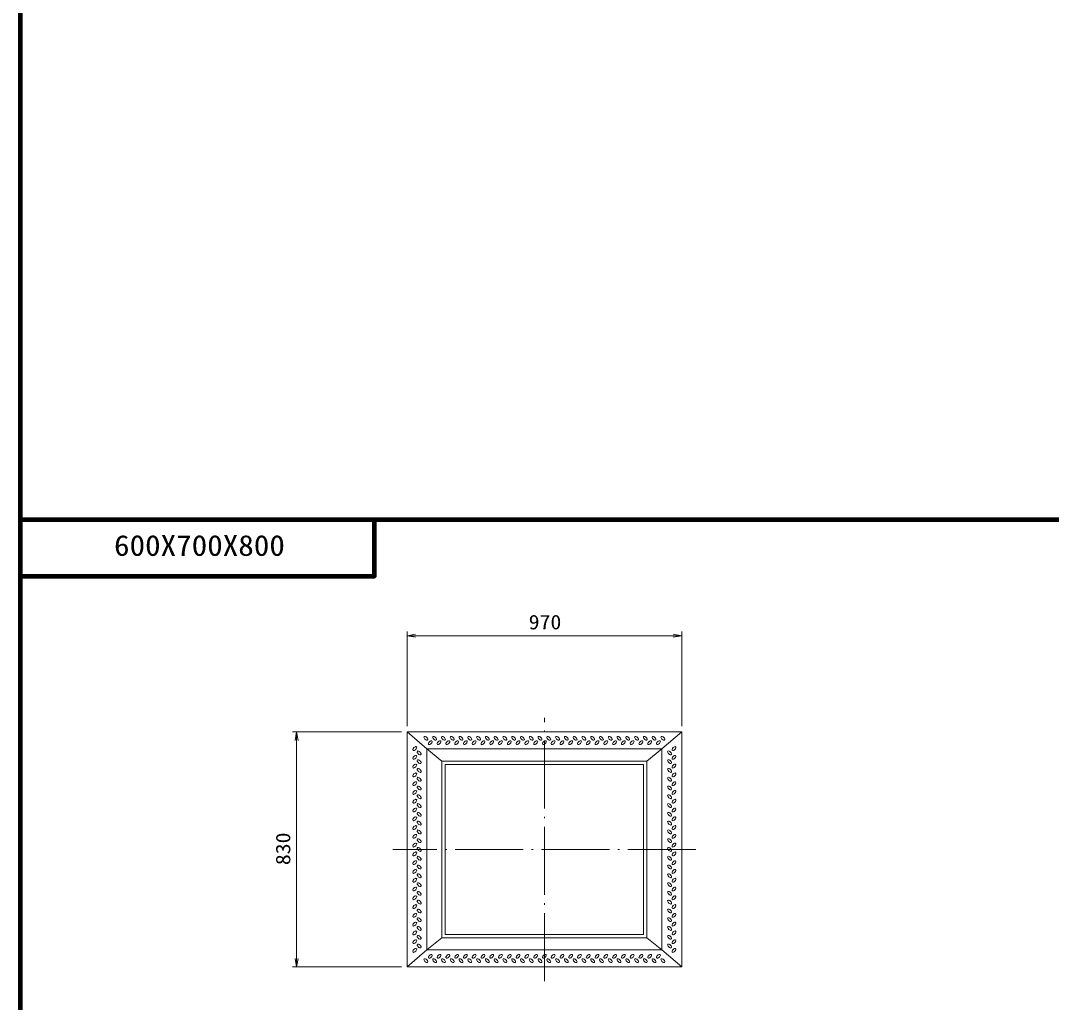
# Model space of a CAD drawing. Units: millimetres, scale not verified. Extents: x -8410 to 41710, y -74801 to 5940.
# Drawn here: x 8410 to 12051, y -49645 to -46178 of the extents above; entities that cross this region are included whole.
import ezdxf
from ezdxf.enums import TextEntityAlignment as Align

# ---------------------------------------------------------------- set-up
doc = ezdxf.new("R2010")
doc.units = ezdxf.units.MM
doc.header["$LTSCALE"] = 20
doc.linetypes.add('LONG_DASHED_DOTTED', pattern=[15.25, 12, -1.5, 0.25, -1.5])
for name, color, linetype, lineweight in [('0-0_グループ[0](0)-D-BMK(0)', 2, 'LONG_DASHED_DOTTED', 13), ('0-1_グループ[0](0)-D-STR(1)', 1, 'Continuous', 13), ('0-2_グループ[0](0)-D-STR-DIM(2)', 7, 'Continuous', 13), ('0-5_グループ[0](0)-D-TTL(5)', 2, 'Continuous', 140)]:
    doc.layers.add(name, color=color, linetype=linetype, lineweight=lineweight)
doc.layers.add('0-6_グループ[0](0)-D-TTL-TXT(6)', color=7, linetype='Continuous')
doc.styles.add('ＭＳ ゴシック', font='')
doc.styles.get('ＭＳ ゴシック').set_extended_font_data('MS Gothic')

msp = doc.modelspace()

# ---------------------------------------------------------------- linework, layer by layer
at = {"layer": '0-0_グループ[0](0)-D-BMK(0)'}
for p, q in [((10260, -49570), (10260, -48640)), ((10795, -49105), (9725, -49105))]:
    msp.add_line(p, q, dxfattribs=at)
at = {"layer": '0-1_グループ[0](0)-D-STR(1)'}
for p, q in [((9775, -48690), (10745, -48690)), ((9775, -49520), (9775, -48690)), ((10745, -48690), (10745, -49520)), ((9845, -48750), (10675, -48750)), ((9845, -49460), (9845, -48750)), ((10675, -48750), (10675, -49460)), ((9898, -48793), (10622, -48793)), ((9898, -49417), (9898, -48793)), ((9910, -48805), (10610, -48805)), ((9910, -49405), (9910, -48805)), ((10610, -48805), (10610, -49405)), ((10622, -48793), (10622, -49417)), ((10610, -49405), (9910, -49405)), ((10622, -49417), (9898, -49417)), ((10675, -49460), (9845, -49460)), ((10745, -49520), (9775, -49520))]:
    msp.add_line(p, q, dxfattribs=at)
for points in [[(9775, -48690), (9845, -48750), (9898, -48793)], [(10745, -48690), (10675, -48750), (10622, -48793)], [(9775, -49520), (9845, -49460), (9898, -49417)], [(10745, -49520), (10675, -49460), (10622, -49417)]]:
    msp.add_lwpolyline(points, dxfattribs=at)
for centre, major_axis in [((9841.5, -48712.25), (-6.01, 6.01)), ((9872.5, -48712.25), (-6.01, 6.01)), ((9903.5, -48712.25), (-6.01, 6.01)), ((9934.5, -48712.25), (-6.01, 6.01)), ((9965.5, -48712.25), (-6.01, 6.01)), ((9996.5, -48712.25), (-6.01, 6.01)), ((10027.5, -48712.25), (-6.01, 6.01)), ((10058.5, -48712.25), (-6.01, 6.01)), ((10089.5, -48712.25), (-6.01, 6.01)), ((10120.5, -48712.25), (-6.01, 6.01)), ((10151.5, -48712.25), (-6.01, 6.01)), ((10182.5, -48712.25), (-6.01, 6.01)), ((10213.5, -48712.25), (-6.01, 6.01)), ((10244.5, -48712.25), (-6.01, 6.01)), ((10275.5, -48712.25), (-6.01, 6.01)), ((10306.5, -48712.25), (-6.01, 6.01)), ((10337.5, -48712.25), (-6.01, 6.01)), ((10368.5, -48712.25), (-6.01, 6.01)), ((10399.5, -48712.25), (-6.01, 6.01)), ((10430.5, -48712.25), (-6.01, 6.01)), ((10461.5, -48712.25), (-6.01, 6.01)), ((10492.5, -48712.25), (-6.01, 6.01)), ((10523.5, -48712.25), (-6.01, 6.01)), ((10554.5, -48712.25), (-6.01, 6.01)), ((10585.5, -48712.25), (-6.01, 6.01)), ((10616.5, -48712.25), (-6.01, 6.01)), ((10647.5, -48712.25), (-6.01, 6.01)), ((10678.5, -48712.25), (-6.01, 6.01)), ((9802.25, -48748.5), (-6.01, -6.01)), ((9857, -48727.75), (6.01, 6.01)), ((9888, -48727.75), (6.01, 6.01)), ((9919, -48727.75), (6.01, 6.01)), ((9950, -48727.75), (6.01, 6.01)), ((9981, -48727.75), (6.01, 6.01)), ((10012, -48727.75), (6.01, 6.01)), ((10043, -48727.75), (6.01, 6.01)), ((10074, -48727.75), (6.01, 6.01)), ((10105, -48727.75), (6.01, 6.01)), ((10136, -48727.75), (6.01, 6.01)), ((10167, -48727.75), (6.01, 6.01)), ((10198, -48727.75), (6.01, 6.01)), ((10229, -48727.75), (6.01, 6.01)), ((10260, -48727.75), (6.01, 6.01)), ((10291, -48727.75), (6.01, 6.01)), ((10322, -48727.75), (6.01, 6.01)), ((10353, -48727.75), (6.01, 6.01)), ((10384, -48727.75), (6.01, 6.01)), ((10415, -48727.75), (6.01, 6.01)), ((10446, -48727.75), (6.01, 6.01)), ((10477, -48727.75), (6.01, 6.01)), ((10508, -48727.75), (6.01, 6.01)), ((10539, -48727.75), (6.01, 6.01)), ((10570, -48727.75), (6.01, 6.01)), ((10601, -48727.75), (6.01, 6.01)), ((10632, -48727.75), (6.01, 6.01)), ((10663, -48727.75), (6.01, 6.01)), ((10717.75, -48748.5), (6.01, 6.01)), ((9802.25, -48779.5), (-6.01, -6.01)), ((9817.75, -48764), (-6.01, 6.01)), ((9817.75, -48795), (-6.01, 6.01)), ((10702.25, -48764), (6.01, -6.01)), ((10702.25, -48795), (6.01, -6.01)), ((10717.75, -48779.5), (6.01, 6.01)), ((9802.25, -48810.5), (-6.01, -6.01)), ((9817.75, -48826), (-6.01, 6.01)), ((10702.25, -48826), (6.01, -6.01)), ((10717.75, -48810.5), (6.01, 6.01)), ((9802.25, -48841.5), (-6.01, -6.01)), ((9817.75, -48857), (-6.01, 6.01)), ((10702.25, -48857), (6.01, -6.01)), ((10717.75, -48841.5), (6.01, 6.01)), ((9802.25, -48872.5), (-6.01, -6.01)), ((9802.25, -48903.5), (-6.01, -6.01)), ((9817.75, -48888), (-6.01, 6.01)), ((10702.25, -48888), (6.01, -6.01)), ((10717.75, -48872.5), (6.01, 6.01)), ((10717.75, -48903.5), (6.01, 6.01)), ((9802.25, -48934.5), (-6.01, -6.01)), ((9817.75, -48919), (-6.01, 6.01)), ((10702.25, -48919), (6.01, -6.01)), ((10717.75, -48934.5), (6.01, 6.01)), ((9802.25, -48965.5), (-6.01, -6.01)), ((9817.75, -48950), (-6.01, 6.01)), ((10702.25, -48950), (6.01, -6.01)), ((10717.75, -48965.5), (6.01, 6.01)), ((9802.25, -48996.5), (-6.01, -6.01)), ((9817.75, -48981), (-6.01, 6.01)), ((9817.75, -49012), (-6.01, 6.01)), ((10702.25, -48981), (6.01, -6.01)), ((10702.25, -49012), (6.01, -6.01)), ((10717.75, -48996.5), (6.01, 6.01)), ((9802.25, -49027.5), (-6.01, -6.01)), ((9817.75, -49043), (-6.01, 6.01)), ((10702.25, -49043), (6.01, -6.01)), ((10717.75, -49027.5), (6.01, 6.01)), ((9802.25, -49058.5), (-6.01, -6.01)), ((9817.75, -49074), (-6.01, 6.01)), ((10702.25, -49074), (6.01, -6.01)), ((10717.75, -49058.5), (6.01, 6.01)), ((9802.25, -49089.5), (-6.01, -6.01)), ((9802.25, -49120.5), (-6.01, -6.01)), ((9817.75, -49105), (-6.01, 6.01)), ((10702.25, -49105), (6.01, -6.01)), ((10717.75, -49089.5), (6.01, 6.01)), ((10717.75, -49120.5), (6.01, 6.01)), ((9802.25, -49151.5), (-6.01, -6.01)), ((9817.75, -49136), (-6.01, 6.01)), ((10702.25, -49136), (6.01, -6.01)), ((10717.75, -49151.5), (6.01, 6.01)), ((9802.25, -49182.5), (-6.01, -6.01)), ((9817.75, -49167), (-6.01, 6.01)), ((10702.25, -49167), (6.01, -6.01)), ((10717.75, -49182.5), (6.01, 6.01)), ((9802.25, -49213.5), (-6.01, -6.01)), ((9817.75, -49198), (-6.01, 6.01)), ((9817.75, -49229), (-6.01, 6.01)), ((10702.25, -49198), (6.01, -6.01)), ((10702.25, -49229), (6.01, -6.01)), ((10717.75, -49213.5), (6.01, 6.01)), ((9802.25, -49244.5), (-6.01, -6.01)), ((9817.75, -49260), (-6.01, 6.01)), ((10702.25, -49260), (6.01, -6.01)), ((10717.75, -49244.5), (6.01, 6.01)), ((9802.25, -49275.5), (-6.01, -6.01)), ((9817.75, -49291), (-6.01, 6.01)), ((10702.25, -49291), (6.01, -6.01)), ((10717.75, -49275.5), (6.01, 6.01)), ((9802.25, -49306.5), (-6.01, -6.01)), ((9802.25, -49337.5), (-6.01, -6.01)), ((9817.75, -49322), (-6.01, 6.01)), ((10702.25, -49322), (6.01, -6.01)), ((10717.75, -49306.5), (6.01, 6.01)), ((10717.75, -49337.5), (6.01, 6.01)), ((9802.25, -49368.5), (-6.01, -6.01)), ((9817.75, -49353), (-6.01, 6.01)), ((10702.25, -49353), (6.01, -6.01)), ((10717.75, -49368.5), (6.01, 6.01)), ((9802.25, -49399.5), (-6.01, -6.01)), ((9817.75, -49384), (-6.01, 6.01)), ((10702.25, -49384), (6.01, -6.01)), ((10717.75, -49399.5), (6.01, 6.01)), ((9802.25, -49430.5), (-6.01, -6.01)), ((9817.75, -49415), (-6.01, 6.01)), ((9817.75, -49446), (-6.01, 6.01)), ((10702.25, -49415), (6.01, -6.01)), ((10702.25, -49446), (6.01, -6.01)), ((10717.75, -49430.5), (6.01, 6.01)), ((9802.25, -49461.5), (-6.01, -6.01)), ((9857, -49482.25), (-6.01, -6.01)), ((9888, -49482.25), (-6.01, -6.01)), ((9919, -49482.25), (-6.01, -6.01)), ((9950, -49482.25), (-6.01, -6.01)), ((9981, -49482.25), (-6.01, -6.01)), ((10012, -49482.25), (-6.01, -6.01)), ((10043, -49482.25), (-6.01, -6.01)), ((10074, -49482.25), (-6.01, -6.01)), ((10105, -49482.25), (-6.01, -6.01)), ((10136, -49482.25), (-6.01, -6.01)), ((10167, -49482.25), (-6.01, -6.01)), ((10198, -49482.25), (-6.01, -6.01)), ((10229, -49482.25), (-6.01, -6.01)), ((10260, -49482.25), (-6.01, -6.01)), ((10291, -49482.25), (-6.01, -6.01)), ((10322, -49482.25), (-6.01, -6.01)), ((10353, -49482.25), (-6.01, -6.01)), ((10384, -49482.25), (-6.01, -6.01)), ((10415, -49482.25), (-6.01, -6.01)), ((10446, -49482.25), (-6.01, -6.01)), ((10477, -49482.25), (-6.01, -6.01)), ((10508, -49482.25), (-6.01, -6.01)), ((10539, -49482.25), (-6.01, -6.01)), ((10570, -49482.25), (-6.01, -6.01)), ((10601, -49482.25), (-6.01, -6.01)), ((10632, -49482.25), (-6.01, -6.01)), ((10663, -49482.25), (-6.01, -6.01)), ((10717.75, -49461.5), (6.01, 6.01)), ((9841.5, -49497.75), (6.01, -6.01)), ((9872.5, -49497.75), (6.01, -6.01)), ((9903.5, -49497.75), (6.01, -6.01)), ((9934.5, -49497.75), (6.01, -6.01)), ((9965.5, -49497.75), (6.01, -6.01)), ((9996.5, -49497.75), (6.01, -6.01)), ((10027.5, -49497.75), (6.01, -6.01)), ((10058.5, -49497.75), (6.01, -6.01)), ((10089.5, -49497.75), (6.01, -6.01)), ((10120.5, -49497.75), (6.01, -6.01)), ((10151.5, -49497.75), (6.01, -6.01)), ((10182.5, -49497.75), (6.01, -6.01)), ((10213.5, -49497.75), (6.01, -6.01)), ((10244.5, -49497.75), (6.01, -6.01)), ((10275.5, -49497.75), (6.01, -6.01)), ((10306.5, -49497.75), (6.01, -6.01)), ((10337.5, -49497.75), (6.01, -6.01)), ((10368.5, -49497.75), (6.01, -6.01)), ((10399.5, -49497.75), (6.01, -6.01)), ((10430.5, -49497.75), (6.01, -6.01)), ((10461.5, -49497.75), (6.01, -6.01)), ((10492.5, -49497.75), (6.01, -6.01)), ((10523.5, -49497.75), (6.01, -6.01)), ((10554.5, -49497.75), (6.01, -6.01)), ((10585.5, -49497.75), (6.01, -6.01)), ((10616.5, -49497.75), (6.01, -6.01)), ((10647.5, -49497.75), (6.01, -6.01)), ((10678.5, -49497.75), (6.01, -6.01))]:
    msp.add_ellipse(centre, major_axis=major_axis, ratio=0.529412, dxfattribs=at)
at = {"layer": '0-2_グループ[0](0)-D-STR-DIM(2)'}
for p, q in [((9775, -48670), (9775, -48335)), ((9775, -48350), (10745, -48350)), ((10745, -48670), (10745, -48335)), ((9755, -48690), (9370, -48690)), ((9385, -49520), (9385, -48690)), ((9755, -49520), (9370, -49520))]:
    msp.add_line(p, q, dxfattribs=at)
for points in [[(9805, -48345), (9775, -48350), (9805, -48355)], [(10715, -48355), (10745, -48350), (10715, -48345)], [(9390, -48720), (9385, -48690), (9380, -48720)], [(9380, -49490), (9385, -49520), (9390, -49490)]]:
    msp.add_lwpolyline(points, dxfattribs=at)
at = {"layer": '0-5_グループ[0](0)-D-TTL(5)'}
for p, q in [((8410, -47940), (8410, -32190)), ((8410, -53190), (8410, -37440)), ((8410, -58440), (8410, -42690)), ((8410, -47940), (34310, -47940)), ((8410, -47940), (34310, -47940)), ((8410, -47940), (34310, -47940)), ((8410, -74801.43), (8410, -47940)), ((8410, -47940), (34310, -47940)), ((9660, -48140), (9660, -47940)), ((8410, -48140), (9660, -48140))]:
    msp.add_line(p, q, dxfattribs=at)
msp.add_lwpolyline([(8410, -48140), (9660, -48140), (9660, -47940)], dxfattribs=at)

# ---------------------------------------------------------------- texts
at = {"layer": '0-2_グループ[0](0)-D-STR-DIM(2)', "style": 'ＭＳ ゴシック', "width": 1.1}
msp.add_text('970', height=51.32, dxfattribs=at).set_placement((10204.7, -48343), align=Align.BOTTOM_LEFT)
msp.add_text('830', height=51.32, rotation=90, dxfattribs=at).set_placement((9378, -49160.3), align=Align.BOTTOM_LEFT)
at = {"layer": '0-6_グループ[0](0)-D-TTL-TXT(6)', "style": 'ＭＳ ゴシック', "width": 1.1}
msp.add_text('600X700X800', height=73.31, dxfattribs=at).set_placement((8740, -48090), align=Align.BOTTOM_LEFT)

doc.saveas('drawing.dxf')
